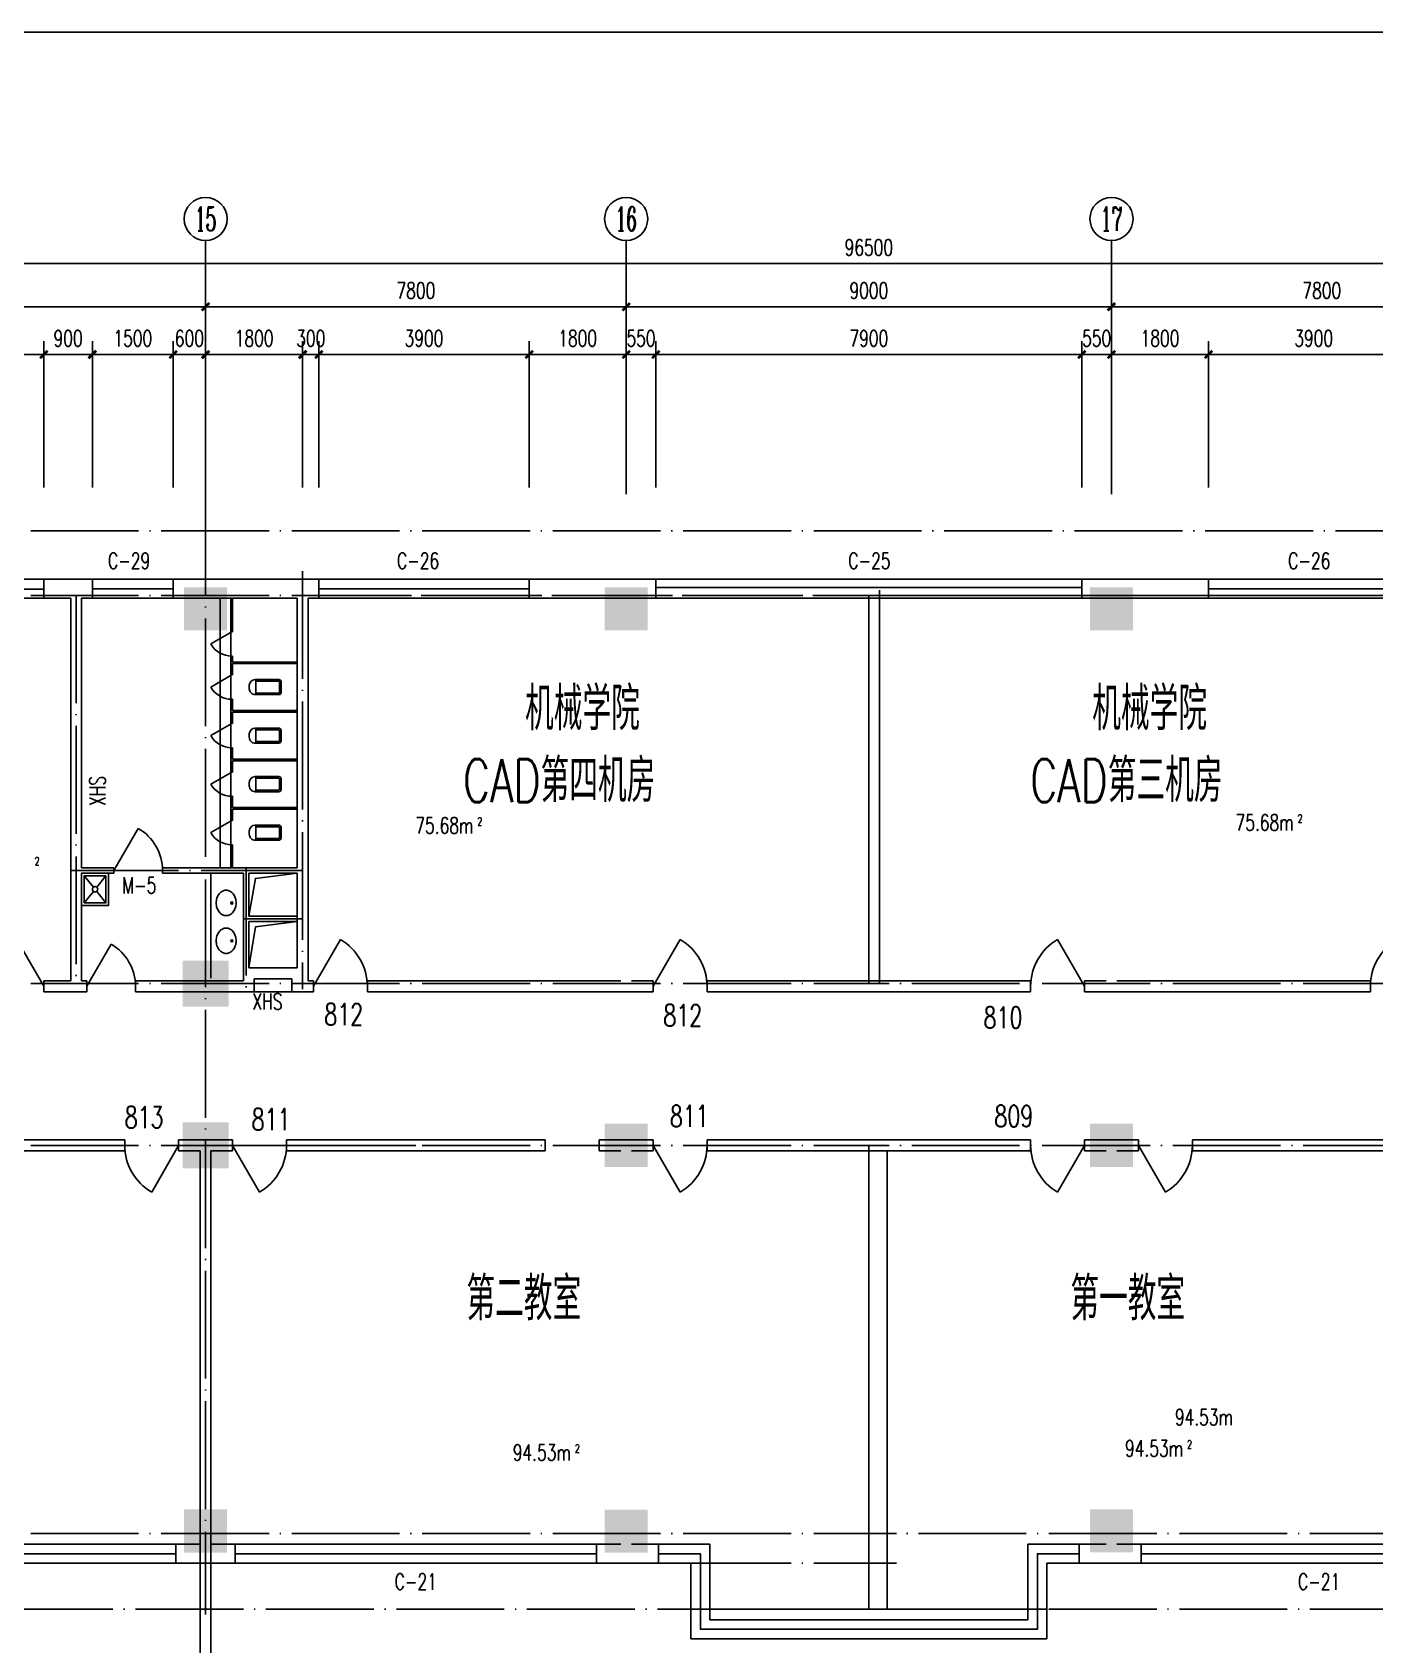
# Model space of a CAD drawing. Extents: x 816818 to 2087483, y 157525 to 390605.
# Drawn here: x 858822 to 883718, y 176117 to 206025 of the extents above; entities that cross this region are included whole.
import ezdxf
from ezdxf.enums import TextEntityAlignment as Align

# ---------------------------------------------------------------- set-up
doc = ezdxf.new("R2010")
doc.units = 0
doc.header["$LTSCALE"] = 1000
doc.header["$MEASUREMENT"] = 0
for name, pattern in [('CONTINOUS', [0]), ('DASH', [0.35, 0.25, -0.1]), ('DOTE', [2.42, 2, -0.2, 0.02, -0.2])]:
    doc.linetypes.add(name, pattern=pattern)
doc.layers.get('0').update_dxf_attribs({"linetype": 'CONTINUOUS'})
doc.layers.get('DEFPOINTS').update_dxf_attribs({"linetype": 'CONTINUOUS'})
for name, color, linetype in [('AXIS', 3, 'CONTINUOUS'), ('AXIS_TEXT', 7, 'CONTINUOUS'), ('COLUMN', 7, 'CONTINUOUS'), ('DOTE', 1, 'DOTE'), ('LVTRY', 253, 'CONTINUOUS'), ('LVTRY_WINDOW', 7, 'CONTINUOUS'), ('MCB', 30, 'CONTINUOUS'), ('PUB_TEXT', 7, 'CONTINUOUS'), ('WALL', 255, 'CONTINUOUS'), ('WINDOW', 2, 'CONTINUOUS'), ('WINDOW_TEXT', 7, 'CONTINUOUS'), ('和面积', 6, 'DASH')]:
    doc.layers.add(name, color=color, linetype=linetype)
doc.styles.add('_HZTXT', font='romans.shx', dxfattribs={"width": 0.7, "bigfont": 'z.shx'})
doc.styles.add('COMPLEX', font='COMPLEX')
doc.styles.add('DIM_FONT', font='SIMPLEX.shx', dxfattribs={"width": 0.7})
doc.styles.add('SIMPLEX', font='SIMPLEX.SHX')
doc.styles.add('Z', font='romans', dxfattribs={"width": 0.8, "bigfont": 'z'})
doc.dimstyles.new('AXIS', dxfattribs={"dimtxt": 300, "dimasz": 1, "dimexe": 250, "dimexo": 300, "dimgap": 150, "dimtad": 1, "dimdec": 0, "dimzin": 0, "dimdsep": 46, "dimtxsty": 'DIM_FONT', "dimblk": '_DIMX', "dimcen": 2.5, "dimse1": 1, "dimse2": 1, "dimclrt": 7, "dimadec": 0, "dimazin": 0, "dimtfac": 1, "dimtdec": 0, "dimtix": 1, "dimtmove": 2, "dimatfit": 3, "dimldrblk": '_DIMX', "dimfxl": 1, "dimarcsym": 0})
doc.dimstyles.new('DIMA', dxfattribs={"dimtxt": 300, "dimasz": 1, "dimexe": 250, "dimexo": 300, "dimgap": 150, "dimtad": 1, "dimdec": 0, "dimzin": 0, "dimdsep": 46, "dimtxsty": 'DIM_FONT', "dimblk": '_DIMX', "dimcen": 2.5, "dimse1": 1, "dimclrt": 7, "dimadec": 0, "dimazin": 0, "dimtfac": 1, "dimtdec": 0, "dimtix": 1, "dimtmove": 2, "dimatfit": 3, "dimldrblk": '_DIMX', "dimfxl": 1, "dimarcsym": 0})
doc.dimstyles.new('DIMB', dxfattribs={"dimtxt": 300, "dimasz": 1, "dimexe": 250, "dimexo": 300, "dimgap": 150, "dimtad": 1, "dimdec": 0, "dimzin": 0, "dimdsep": 46, "dimtxsty": 'DIM_FONT', "dimblk": '_DIMX', "dimcen": 2.5, "dimse2": 1, "dimclrt": 7, "dimadec": 0, "dimazin": 0, "dimtfac": 1, "dimtdec": 0, "dimtix": 1, "dimtmove": 2, "dimatfit": 3, "dimldrblk": '_DIMX', "dimfxl": 1, "dimarcsym": 0})
doc.dimstyles.new('DIMN', dxfattribs={"dimtxt": 300, "dimasz": 1, "dimexe": 250, "dimexo": 300, "dimgap": 150, "dimtad": 1, "dimdec": 0, "dimzin": 0, "dimdsep": 46, "dimtxsty": 'DIM_FONT', "dimblk": '_DIMX', "dimcen": 2.5, "dimclrt": 7, "dimadec": 0, "dimazin": 0, "dimtfac": 1, "dimtdec": 0, "dimtix": 1, "dimtmove": 2, "dimatfit": 3, "dimldrblk": '_DIMX', "dimfxl": 1, "dimarcsym": 0})

# ---------------------------------------------------------------- blocks, each defined once
blk = doc.blocks.new('_WBLK')
for p, q in [((-0.5, 0.5), (0.5, 0.5)), ((-0.5, 0), (0.5, 0)), ((-0.5, -0.5), (0.5, -0.5))]:
    blk.add_line(p, q)
at = {"layer": 'WINDOW_TEXT', "style": 'SIMPLEX', "flags": 9}
blk.add_attdef('A', text='', height=1, dxfattribs=at).set_placement((0, 1.5), align=Align.MIDDLE)
blk = doc.blocks.new('_DBLK')
blk.add_line((-0.5, 0), (0, -0.866))
blk.add_arc((-0.5, 0), 1, 300, 0)
at = {"layer": 'WINDOW_TEXT', "style": 'SIMPLEX', "flags": 9}
blk.add_attdef('A', text='', height=1, dxfattribs=at).set_placement((0, 1.5), align=Align.MIDDLE)
blk = doc.blocks.new('_AXISO')
blk.add_circle((0, 0), 0.5)
at = {"layer": 'AXIS_TEXT', "style": 'COMPLEX', "width": 1.041667}
blk.add_attdef('A', text='', height=0.56, dxfattribs=at).set_placement((-0.25, -0.28), (0.25, -0.28), align=Align.FIT)
blk = doc.blocks.new('_DIMX')
blk.add_line((-150, 0), (150, 0))
at = {"const_width": 50}
blk.add_lwpolyline([(-70, -70), (70, 70)], dxfattribs=at)
blk = doc.blocks.new('*D34')
at = {"layer": 'AXIS', "color": 0, "lineweight": -2}
blk.add_line((878835, 200934), (869837, 200934), dxfattribs=at)
at = {"layer": 'DEFPOINTS', "color": 0}
for p in [(869836, 200934), (869836, 197459), (878836, 197459)]:
    blk.add_point(p, dxfattribs=at)
at = {"layer": 'AXIS', "color": 0, "lineweight": -2, "rotation": 180}
blk.add_blockref('_DIMX', (869836, 200934), dxfattribs=at)
at = {"layer": 'AXIS', "color": 0, "lineweight": -2}
blk.add_blockref('_DIMX', (878836, 200934), dxfattribs=at)
at = {"layer": 'AXIS', "color": 7, "insert": (874336, 201234), "char_height": 300, "attachment_point": 5, "style": 'DIM_FONT'}
blk.add_mtext('9000', dxfattribs=at)
blk = doc.blocks.new('*D35')
at = {"layer": 'AXIS', "color": 0, "lineweight": -2}
blk.add_line((869835, 200934), (862037, 200934), dxfattribs=at)
at = {"layer": 'DEFPOINTS', "color": 0}
for p in [(862036, 200934), (862036, 197459), (869836, 197459)]:
    blk.add_point(p, dxfattribs=at)
at = {"layer": 'AXIS', "color": 0, "lineweight": -2, "rotation": 180}
blk.add_blockref('_DIMX', (862036, 200934), dxfattribs=at)
at = {"layer": 'AXIS', "color": 0, "lineweight": -2}
blk.add_blockref('_DIMX', (869836, 200934), dxfattribs=at)
at = {"layer": 'AXIS', "color": 7, "insert": (865936, 201234), "char_height": 300, "attachment_point": 5, "style": 'DIM_FONT'}
blk.add_mtext('7800', dxfattribs=at)
blk = doc.blocks.new('*D36')
at = {"layer": 'AXIS', "color": 0, "lineweight": -2}
blk.add_line((862035, 200934), (854237, 200934), dxfattribs=at)
at = {"layer": 'DEFPOINTS', "color": 0}
for p in [(854236, 200934), (854236, 197459), (862036, 197459)]:
    blk.add_point(p, dxfattribs=at)
at = {"layer": 'AXIS', "color": 0, "lineweight": -2, "rotation": 180}
blk.add_blockref('_DIMX', (854236, 200934), dxfattribs=at)
at = {"layer": 'AXIS', "color": 0, "lineweight": -2}
blk.add_blockref('_DIMX', (862036, 200934), dxfattribs=at)
at = {"layer": 'AXIS', "color": 7, "insert": (858136, 201234), "char_height": 300, "attachment_point": 5, "style": 'DIM_FONT'}
blk.add_mtext('7800', dxfattribs=at)
blk = doc.blocks.new('*D41')
at = {"layer": 'AXIS', "color": 0, "lineweight": -2}
for p, q in [((826086, 197759), (826086, 201984)), ((922586, 197759), (922586, 201984)), ((922585, 201734), (826087, 201734))]:
    blk.add_line(p, q, dxfattribs=at)
at = {"layer": 'DEFPOINTS', "color": 0}
for p in [(826086, 201734), (826086, 197459), (922586, 197459)]:
    blk.add_point(p, dxfattribs=at)
at = {"layer": 'AXIS', "color": 0, "lineweight": -2, "rotation": 180}
blk.add_blockref('_DIMX', (826086, 201734), dxfattribs=at)
at = {"layer": 'AXIS', "color": 0, "lineweight": -2}
blk.add_blockref('_DIMX', (922586, 201734), dxfattribs=at)
at = {"layer": 'AXIS', "color": 7, "insert": (874336, 202034), "char_height": 300, "attachment_point": 5, "style": 'DIM_FONT'}
blk.add_mtext('96500', dxfattribs=at)
blk = doc.blocks.new('*D42')
at = {"layer": 'AXIS', "color": 0, "lineweight": -2}
for p, q in [((863836, 197582), (863836, 200298)), ((863835, 200048), (862037, 200048))]:
    blk.add_line(p, q, dxfattribs=at)
at = {"layer": 'DEFPOINTS', "color": 0}
for p in [(862036, 200048), (862036, 197282), (863836, 197282)]:
    blk.add_point(p, dxfattribs=at)
at = {"layer": 'AXIS', "color": 0, "lineweight": -2, "rotation": 180}
blk.add_blockref('_DIMX', (862036, 200048), dxfattribs=at)
at = {"layer": 'AXIS', "color": 0, "lineweight": -2}
blk.add_blockref('_DIMX', (863836, 200048), dxfattribs=at)
at = {"layer": 'AXIS', "color": 7, "insert": (862936, 200348), "char_height": 300, "attachment_point": 5, "style": 'DIM_FONT'}
blk.add_mtext('1800', dxfattribs=at)
blk = doc.blocks.new('*D43')
at = {"layer": 'AXIS', "color": 0, "lineweight": -2}
for p, q in [((859936, 197582), (859936, 200298)), ((861436, 197582), (861436, 200298)), ((861435, 200048), (859937, 200048))]:
    blk.add_line(p, q, dxfattribs=at)
at = {"layer": 'DEFPOINTS', "color": 0}
for p in [(859936, 200048), (859936, 197282), (861436, 197282)]:
    blk.add_point(p, dxfattribs=at)
at = {"layer": 'AXIS', "color": 0, "lineweight": -2, "rotation": 180}
blk.add_blockref('_DIMX', (859936, 200048), dxfattribs=at)
at = {"layer": 'AXIS', "color": 0, "lineweight": -2}
blk.add_blockref('_DIMX', (861436, 200048), dxfattribs=at)
at = {"layer": 'AXIS', "color": 7, "insert": (860686, 200348), "char_height": 300, "attachment_point": 5, "style": 'DIM_FONT'}
blk.add_mtext('1500', dxfattribs=at)
blk = doc.blocks.new('*D44')
at = {"layer": 'AXIS', "color": 0, "lineweight": -2}
for p, q in [((859036, 197582), (859036, 200298)), ((859936, 197582), (859936, 200298)), ((859935, 200048), (859037, 200048))]:
    blk.add_line(p, q, dxfattribs=at)
at = {"layer": 'DEFPOINTS', "color": 0}
for p in [(859036, 200048), (859036, 197282), (859936, 197282)]:
    blk.add_point(p, dxfattribs=at)
at = {"layer": 'AXIS', "color": 0, "lineweight": -2, "rotation": 180}
blk.add_blockref('_DIMX', (859036, 200048), dxfattribs=at)
at = {"layer": 'AXIS', "color": 0, "lineweight": -2}
blk.add_blockref('_DIMX', (859936, 200048), dxfattribs=at)
at = {"layer": 'AXIS', "color": 7, "insert": (859486, 200348), "char_height": 300, "attachment_point": 5, "style": 'DIM_FONT'}
blk.add_mtext('900', dxfattribs=at)
blk = doc.blocks.new('*D45')
at = {"layer": 'AXIS', "color": 0, "lineweight": -2}
for p, q in [((857536, 197582), (857536, 200298)), ((859036, 197582), (859036, 200298)), ((859035, 200048), (857537, 200048))]:
    blk.add_line(p, q, dxfattribs=at)
at = {"layer": 'DEFPOINTS', "color": 0}
for p in [(857536, 200048), (857536, 197282), (859036, 197282)]:
    blk.add_point(p, dxfattribs=at)
at = {"layer": 'AXIS', "color": 0, "lineweight": -2, "rotation": 180}
blk.add_blockref('_DIMX', (857536, 200048), dxfattribs=at)
at = {"layer": 'AXIS', "color": 0, "lineweight": -2}
blk.add_blockref('_DIMX', (859036, 200048), dxfattribs=at)
at = {"layer": 'AXIS', "color": 7, "insert": (858286, 200348), "char_height": 300, "attachment_point": 5, "style": 'DIM_FONT'}
blk.add_mtext('1500', dxfattribs=at)
blk = doc.blocks.new('*D58')
at = {"layer": 'AXIS', "color": 0, "lineweight": -2}
for p, q in [((861435, 200048), (861434, 200048)), ((862036, 200048), (861436, 200048)), ((862037, 200048), (862038, 200048))]:
    blk.add_line(p, q, dxfattribs=at)
at = {"layer": 'DEFPOINTS', "color": 0}
for p in [(861436, 200048), (861436, 197282), (862036, 197282)]:
    blk.add_point(p, dxfattribs=at)
at = {"layer": 'AXIS', "color": 0, "lineweight": -2}
blk.add_blockref('_DIMX', (861436, 200048), dxfattribs=at)
at = {"layer": 'AXIS', "color": 0, "lineweight": -2, "rotation": 180}
blk.add_blockref('_DIMX', (862036, 200048), dxfattribs=at)
at = {"layer": 'AXIS', "color": 7, "insert": (861736, 200348), "char_height": 300, "attachment_point": 5, "style": 'DIM_FONT'}
blk.add_mtext('600', dxfattribs=at)
blk = doc.blocks.new('*D62')
at = {"layer": 'AXIS', "color": 0, "lineweight": -2}
for p, q in [((863836, 197582), (863836, 200298)), ((864136, 197582), (864136, 200298)), ((863835, 200048), (863834, 200048)), ((864136, 200048), (863836, 200048)), ((864137, 200048), (864138, 200048))]:
    blk.add_line(p, q, dxfattribs=at)
at = {"layer": 'DEFPOINTS', "color": 0}
for p in [(863836, 200048), (863836, 197282), (864136, 197282)]:
    blk.add_point(p, dxfattribs=at)
at = {"layer": 'AXIS', "color": 0, "lineweight": -2}
blk.add_blockref('_DIMX', (863836, 200048), dxfattribs=at)
at = {"layer": 'AXIS', "color": 0, "lineweight": -2, "rotation": 180}
blk.add_blockref('_DIMX', (864136, 200048), dxfattribs=at)
at = {"layer": 'AXIS', "color": 7, "insert": (863986, 200348), "char_height": 300, "attachment_point": 5, "style": 'DIM_FONT'}
blk.add_mtext('300', dxfattribs=at)
blk = doc.blocks.new('*D81')
at = {"layer": 'AXIS', "color": 0, "lineweight": -2}
for p, q in [((880636, 197582), (880636, 200298)), ((884536, 197582), (884536, 200298)), ((884535, 200048), (880637, 200048))]:
    blk.add_line(p, q, dxfattribs=at)
at = {"layer": 'DEFPOINTS', "color": 0}
for p in [(880636, 200048), (880636, 197282), (884536, 197282)]:
    blk.add_point(p, dxfattribs=at)
at = {"layer": 'AXIS', "color": 0, "lineweight": -2, "rotation": 180}
blk.add_blockref('_DIMX', (880636, 200048), dxfattribs=at)
at = {"layer": 'AXIS', "color": 0, "lineweight": -2}
blk.add_blockref('_DIMX', (884536, 200048), dxfattribs=at)
at = {"layer": 'AXIS', "color": 7, "insert": (882586, 200348), "char_height": 300, "attachment_point": 5, "style": 'DIM_FONT'}
blk.add_mtext('3900', dxfattribs=at)
blk = doc.blocks.new('M_B14FAZ')
for p, q in [((-0.5, 0.5), (0.5, 0.5)), ((0.5, 0.021), (-0.5, 0.021)), ((-0.5, -0.5), (0.5, -0.5))]:
    blk.add_line(p, q)
blk = doc.blocks.new('_FZH')
blk.add_solid([(-0.5, -0.5), (0.5, -0.5), (-0.5, 0.5), (0.5, 0.5)])
blk = doc.blocks.new('_DBLK1')
for p, q in [((-0.5, 0), (-0.25, -0.433)), ((0.5, 0), (0.25, -0.433))]:
    blk.add_line(p, q)
for centre, start, end in [((-0.5, 0), 300, 0), ((0.5, 0), 180, 240)]:
    blk.add_arc(centre, 0.5, start, end)
at = {"layer": 'WINDOW_TEXT', "style": 'SIMPLEX', "flags": 9}
blk.add_attdef('A', text='', height=1, dxfattribs=at).set_placement((0, 1.5), align=Align.MIDDLE)
blk = doc.blocks.new('_LV4')
blk.add_lwpolyline([(0, -520, 0.078966), (92, -505, 0.088152), (166, -466, 0.105269), (218, -403, 0.121685), (235, -335, 0.121685), (218, -267, 0.105269), (166, -204, 0.088152), (92, -165, 0.078966), (0, -150, 0.078966), (-92, -165, 0.088152), (-166, -204, 0.105269), (-218, -267, 0.121685), (-235, -335, 0.121685), (-218, -403, 0.105269), (-166, -466, 0.088152), (-92, -505, 0.078966)], format="xyb", close=True)
blk.add_circle((0, -230), 20)
blk = doc.blocks.new('_LV6')
for p, q in [((-140, -340), (-140, -780)), ((-110, -340), (-110, -770)), ((100, -300), (-100, -300)), ((100, -330), (-100, -330)), ((110, -770), (110, -340)), ((140, -780), (140, -340)), ((140, -770), (-140, -770)), ((-30, -890), (30, -890))]:
    blk.add_line(p, q)
for centre, radius, start, end in [((-100, -340), 40, 90, 180), ((-100, -340), 10, 90, 180), ((100, -340), 40, 0, 90), ((100, -340), 10, 0, 90), ((-30, -780), 110, 180, 270), ((30, -780), 110, 270, 0)]:
    blk.add_arc(centre, radius, start, end)
blk = doc.blocks.new('_LV12')
for p, q in [((-250, -50), (-39, -219)), ((-250, -450), (-39, -281)), ((39, -219), (250, -50)), ((39, -281), (250, -450))]:
    blk.add_line(p, q)
for points in [[(300, -500), (300, 0), (-300, 0), (-300, -500)], [(250, -450), (250, -50), (-250, -50), (-250, -450)]]:
    blk.add_lwpolyline(points, close=True)
blk.add_circle((0, -250), 50)
blk = doc.blocks.new('*D342')
at = {"layer": 'AXIS', "color": 0, "lineweight": -2}
for p, q in [((864136, 197582), (864136, 200298)), ((868036, 197582), (868036, 200298)), ((868035, 200048), (864137, 200048))]:
    blk.add_line(p, q, dxfattribs=at)
at = {"layer": 'DEFPOINTS', "color": 0}
for p in [(864136, 200048), (864136, 197282), (868036, 197282)]:
    blk.add_point(p, dxfattribs=at)
at = {"layer": 'AXIS', "color": 0, "lineweight": -2, "rotation": 180}
blk.add_blockref('_DIMX', (864136, 200048), dxfattribs=at)
at = {"layer": 'AXIS', "color": 0, "lineweight": -2}
blk.add_blockref('_DIMX', (868036, 200048), dxfattribs=at)
at = {"layer": 'AXIS', "color": 7, "insert": (866086, 200348), "char_height": 300, "attachment_point": 5, "style": 'DIM_FONT'}
blk.add_mtext('3900', dxfattribs=at)
blk = doc.blocks.new('*D343')
at = {"layer": 'AXIS', "color": 0, "lineweight": -2}
for p, q in [((868036, 197582), (868036, 200298)), ((869835, 200048), (868037, 200048))]:
    blk.add_line(p, q, dxfattribs=at)
at = {"layer": 'DEFPOINTS', "color": 0}
for p in [(868036, 200048), (868036, 197282), (869836, 197282)]:
    blk.add_point(p, dxfattribs=at)
at = {"layer": 'AXIS', "color": 0, "lineweight": -2, "rotation": 180}
blk.add_blockref('_DIMX', (868036, 200048), dxfattribs=at)
at = {"layer": 'AXIS', "color": 0, "lineweight": -2}
blk.add_blockref('_DIMX', (869836, 200048), dxfattribs=at)
at = {"layer": 'AXIS', "color": 7, "insert": (868936, 200348), "char_height": 300, "attachment_point": 5, "style": 'DIM_FONT'}
blk.add_mtext('1800', dxfattribs=at)
blk = doc.blocks.new('*D344')
at = {"layer": 'AXIS', "color": 0, "lineweight": -2}
for p, q in [((870386, 197582), (870386, 200298)), ((869835, 200048), (869834, 200048)), ((870386, 200048), (869836, 200048)), ((870387, 200048), (870388, 200048))]:
    blk.add_line(p, q, dxfattribs=at)
at = {"layer": 'DEFPOINTS', "color": 0}
for p in [(869836, 200048), (869836, 197282), (870386, 197282)]:
    blk.add_point(p, dxfattribs=at)
at = {"layer": 'AXIS', "color": 0, "lineweight": -2}
blk.add_blockref('_DIMX', (869836, 200048), dxfattribs=at)
at = {"layer": 'AXIS', "color": 0, "lineweight": -2, "rotation": 180}
blk.add_blockref('_DIMX', (870386, 200048), dxfattribs=at)
at = {"layer": 'AXIS', "color": 7, "insert": (870111, 200348), "char_height": 300, "attachment_point": 5, "style": 'DIM_FONT'}
blk.add_mtext('550', dxfattribs=at)
blk = doc.blocks.new('*D345')
at = {"layer": 'AXIS', "color": 0, "lineweight": -2}
for p, q in [((870386, 197582), (870386, 200298)), ((878286, 197582), (878286, 200298)), ((878285, 200048), (870387, 200048))]:
    blk.add_line(p, q, dxfattribs=at)
at = {"layer": 'DEFPOINTS', "color": 0}
for p in [(870386, 200048), (870386, 197282), (878286, 197282)]:
    blk.add_point(p, dxfattribs=at)
at = {"layer": 'AXIS', "color": 0, "lineweight": -2, "rotation": 180}
blk.add_blockref('_DIMX', (870386, 200048), dxfattribs=at)
at = {"layer": 'AXIS', "color": 0, "lineweight": -2}
blk.add_blockref('_DIMX', (878286, 200048), dxfattribs=at)
at = {"layer": 'AXIS', "color": 7, "insert": (874336, 200348), "char_height": 300, "attachment_point": 5, "style": 'DIM_FONT'}
blk.add_mtext('7900', dxfattribs=at)
blk = doc.blocks.new('*D346')
at = {"layer": 'AXIS', "color": 0, "lineweight": -2}
for p, q in [((878286, 197582), (878286, 200298)), ((878285, 200048), (878284, 200048)), ((878836, 200048), (878286, 200048)), ((878837, 200048), (878838, 200048))]:
    blk.add_line(p, q, dxfattribs=at)
at = {"layer": 'DEFPOINTS', "color": 0}
for p in [(878286, 200048), (878286, 197282), (878836, 197282)]:
    blk.add_point(p, dxfattribs=at)
at = {"layer": 'AXIS', "color": 0, "lineweight": -2}
blk.add_blockref('_DIMX', (878286, 200048), dxfattribs=at)
at = {"layer": 'AXIS', "color": 0, "lineweight": -2, "rotation": 180}
blk.add_blockref('_DIMX', (878836, 200048), dxfattribs=at)
at = {"layer": 'AXIS', "color": 7, "insert": (878561, 200348), "char_height": 300, "attachment_point": 5, "style": 'DIM_FONT'}
blk.add_mtext('550', dxfattribs=at)
blk = doc.blocks.new('*D347')
at = {"layer": 'AXIS', "color": 0, "lineweight": -2}
for p, q in [((880636, 197582), (880636, 200298)), ((880635, 200048), (878837, 200048))]:
    blk.add_line(p, q, dxfattribs=at)
at = {"layer": 'DEFPOINTS', "color": 0}
for p in [(878836, 200048), (878836, 197282), (880636, 197282)]:
    blk.add_point(p, dxfattribs=at)
at = {"layer": 'AXIS', "color": 0, "lineweight": -2, "rotation": 180}
blk.add_blockref('_DIMX', (878836, 200048), dxfattribs=at)
at = {"layer": 'AXIS', "color": 0, "lineweight": -2}
blk.add_blockref('_DIMX', (880636, 200048), dxfattribs=at)
at = {"layer": 'AXIS', "color": 7, "insert": (879736, 200348), "char_height": 300, "attachment_point": 5, "style": 'DIM_FONT'}
blk.add_mtext('1800', dxfattribs=at)

msp = doc.modelspace()

# ---------------------------------------------------------------- linework, layer by layer
at = {"layer": 'AXIS'}
for p, q in [((862036.2, 202162.9), (862036.2, 197459.4)), ((869836.2, 202162.9), (869836.2, 197459.4)), ((878836.2, 202162.9), (878836.2, 197459.4))]:
    msp.add_line(p, q, dxfattribs=at)
at = {"layer": 'DOTE'}
for p, q in [((862036.1, 199992.5), (862036.1, 176674.9)), ((824912.9, 196779.4), (925532.9, 196779.4)), ((863836.1, 196029.4), (863836.1, 188279.4)), ((824912.9, 195579.4), (874336.1, 195579.4)), ((859636.1, 195579.4), (859636.1, 188379.4)), ((863836.1, 195579.4), (884836.1, 195579.4)), ((925532.9, 195579.4), (874336.1, 195579.4)), ((862786.1, 190529.4), (862786.1, 188279.4)), ((859536.1, 190479.4), (863836.1, 190479.4)), ((862736.1, 189579.4), (863836.1, 189579.4)), ((824912.9, 188379.4), (874336.1, 188379.4)), ((925532.9, 188379.4), (874336.1, 188379.4)), ((824912.9, 185379.4), (874336.1, 185379.4)), ((925532.9, 185379.4), (874336.1, 185379.4)), ((824912.9, 178179.4), (874849.3, 178179.4)), ((923236.1, 178179.4), (874849.3, 178179.4)), ((824912.9, 177629.4), (874849.3, 177629.4)), ((923236.1, 176779.4), (841936.1, 176779.4)), ((871036.1, 176779.4), (877636.1, 176779.4))]:
    msp.add_line(p, q, dxfattribs=at)
at = {"layer": 'LVTRY'}
for p, q in [((862306.1, 195529.4), (862306.1, 190529.4)), ((862506.1, 194904.4), (862506.1, 195529.4)), ((862506.1, 195529.4), (862506.1, 190529.4)), ((862536.1, 194904.4), (862536.1, 195529.4)), ((862536.1, 194904.4), (862506.1, 194904.4)), ((862536.1, 194454.4), (862506.1, 194454.4)), ((862506.1, 194104.4), (862506.1, 194454.4)), ((862536.1, 194344.4), (862536.1, 194454.4)), ((863736.1, 194344.4), (862536.1, 194344.4)), ((863736.1, 194314.4), (862536.1, 194314.4)), ((862536.1, 194104.4), (862536.1, 194314.4)), ((862536.1, 194104.4), (862506.1, 194104.4)), ((862536.1, 193654.4), (862506.1, 193654.4)), ((862506.1, 193204.4), (862506.1, 193654.4)), ((862536.1, 193444.4), (862536.1, 193654.4)), ((863736.1, 193444.4), (862536.1, 193444.4)), ((863736.1, 193414.4), (862536.1, 193414.4)), ((862536.1, 193204.4), (862536.1, 193414.4)), ((862536.1, 193204.4), (862506.1, 193204.4)), ((862536.1, 192754.4), (862506.1, 192754.4)), ((862506.1, 192544.4), (862506.1, 192754.4)), ((862506.1, 192304.4), (862506.1, 192754.4)), ((862536.1, 192544.4), (862536.1, 192754.4)), ((863736.1, 192544.4), (862536.1, 192544.4)), ((863736.1, 192514.4), (862536.1, 192514.4)), ((862536.1, 192304.4), (862536.1, 192514.4)), ((862536.1, 192304.4), (862506.1, 192304.4)), ((862536.1, 191854.4), (862506.1, 191854.4)), ((862506.1, 191644.4), (862506.1, 191854.4)), ((862506.1, 191404.4), (862506.1, 191854.4)), ((862536.1, 191644.4), (862536.1, 191854.4)), ((863736.1, 191644.4), (862536.1, 191644.4)), ((863736.1, 191614.4), (862536.1, 191614.4)), ((862536.1, 191404.4), (862536.1, 191614.4)), ((862536.1, 191404.4), (862506.1, 191404.4)), ((862536.1, 190954.4), (862506.1, 190954.4)), ((862506.1, 190529.4), (862506.1, 190954.4)), ((862536.1, 190529.4), (862536.1, 190954.4)), ((862136.1, 188479.4), (862136.1, 190429.4))]:
    msp.add_line(p, q, dxfattribs=at)
for points in [[(862836.1, 189629.4), (862960.9, 190331.7), (863736.1, 190429.4)], [(862836.1, 188677.8), (862960.9, 189431.7), (863736.1, 189529.4)]]:
    msp.add_lwpolyline(points, dxfattribs=at)
at = {"layer": 'MCB'}
for p, q in [((862036.1, 185379.4), (865936.1, 185379.4)), ((874336.1, 185379.4), (874336.1, 176779.4)), ((874675.4, 185279.4), (874675.4, 176779.4))]:
    msp.add_line(p, q, dxfattribs=at)
msp.add_lwpolyline([(816818, 206025.2), (933587.8, 206025.2), (933587.8, 160847.2), (816818, 160847.2)], close=True, dxfattribs=at)
at = {"layer": 'WALL'}
for p, q in [((859936.1, 195879.4), (859036.1, 195879.4)), ((859036.1, 195529.4), (859036.1, 195879.4)), ((859036.1, 195879.4), (859936.1, 195879.4)), ((859936.1, 195529.4), (859936.1, 195879.4)), ((859936.1, 195529.4), (859936.1, 195879.4)), ((864286.1, 195879.4), (861436.1, 195879.4)), ((861436.1, 195529.4), (861436.1, 195879.4)), ((870386, 195879.4), (868036.1, 195879.4)), ((874536.1, 188379.4), (874536.1, 195679.4)), ((878286.1, 195879.4), (880636.1, 195879.4)), ((859536.1, 195529.4), (859036.1, 195529.4)), ((859536.1, 195529.4), (859536.1, 188429.4)), ((859736.1, 195529.4), (859736.1, 190529.4)), ((859936.1, 195529.4), (859736.1, 195529.4)), ((863736.1, 195529.4), (861436.1, 195529.4)), ((863736.1, 195529.4), (863736.1, 190529.4)), ((864286.1, 195529.4), (863936.1, 195529.4)), ((863936.1, 195529.4), (863936.1, 188429.4)), ((870386, 195529.4), (868036.1, 195529.4)), ((874336.1, 188379.4), (874336.1, 195579.4)), ((860336.1, 190529.4), (859736.1, 190529.4)), ((860336.1, 190529.4), (860336.1, 190429.4)), ((863736.1, 190529.4), (861236.1, 190529.4)), ((861236.1, 190529.4), (861236.1, 190429.4)), ((859736.1, 188429.4), (859736.1, 190429.4)), ((860336.1, 190429.4), (859736.1, 190429.4)), ((862736.1, 190429.4), (861236.1, 190429.4)), ((862736.1, 188429.4), (862736.1, 190429.4)), ((863736.1, 190429.4), (862836.1, 190429.4)), ((862836.1, 189629.4), (862836.1, 190429.4)), ((863736.1, 188669.4), (863736.1, 190429.4)), ((863736.1, 189629.4), (862836.1, 189629.4)), ((862836.1, 189529.4), (863736.1, 189529.4)), ((862836.1, 188669.4), (862836.1, 189529.4)), ((859036.1, 188429.4), (859536.1, 188429.4)), ((859036.1, 188429.4), (859036.1, 188229.4)), ((859736.1, 188429.4), (859836.1, 188429.4)), ((859836.1, 188429.4), (859836.1, 188229.4)), ((860736.1, 188429.4), (862736.1, 188429.4)), ((860736.1, 188429.4), (860736.1, 188229.4)), ((862836.1, 188669.4), (863736.1, 188669.4)), ((862936.1, 188469.4), (863636.1, 188469.4)), ((862936.1, 188229.4), (862936.1, 188469.4)), ((863636.1, 188229.4), (863636.1, 188469.4)), ((863936.1, 188429.4), (864036.1, 188429.4)), ((864036.1, 188429.4), (864036.1, 188229.4)), ((865036.1, 188429.4), (869736.1, 188429.4)), ((865036.1, 188429.4), (865036.1, 188229.4)), ((869936.1, 188429.4), (870336.1, 188429.4)), ((870336.1, 188429.4), (870336.1, 188229.4)), ((871336.1, 188429.4), (877336.1, 188429.4)), ((871336.1, 188429.4), (871336.1, 188229.4)), ((877336.1, 188429.4), (877336.1, 188229.4)), ((878336.1, 188429.4), (878736.1, 188429.4)), ((878336.1, 188429.4), (878336.1, 188229.4)), ((878936.1, 188429.4), (883636.1, 188429.4)), ((883636.1, 188429.4), (883636.1, 188229.4)), ((859036.1, 188229.4), (859836.1, 188229.4)), ((860736.1, 188229.4), (864036.1, 188229.4)), ((865036.1, 188229.4), (870336.1, 188229.4)), ((871336.1, 188229.4), (877336.1, 188229.4)), ((878336.1, 188229.4), (878836.1, 188229.4)), ((878836.1, 188229.4), (883636.1, 188229.4)), ((860536.1, 185479.4), (851836.1, 185479.4)), ((860536.1, 185279.4), (860536.1, 185479.4)), ((862536.1, 185479.4), (861536.1, 185479.4)), ((861536.1, 185279.4), (861536.1, 185479.4)), ((862536.1, 185479.4), (862536.1, 185279.4)), ((868336.1, 185479.4), (863536.1, 185479.4)), ((863536.1, 185479.4), (863536.1, 185279.4)), ((868336.1, 185279.4), (868336.1, 185479.4)), ((870336.1, 185479.4), (869336.1, 185479.4)), ((869336.1, 185279.4), (869336.1, 185479.4)), ((870336.1, 185479.4), (870336.1, 185279.4)), ((877336.1, 185479.4), (871336.1, 185479.4)), ((871336.1, 185479.4), (871336.1, 185279.4)), ((877336.1, 185479.4), (877336.1, 185279.4)), ((878336.1, 185479.4), (878336.1, 185279.4)), ((879336.1, 185479.4), (878336.1, 185479.4)), ((879336.1, 185479.4), (879336.1, 185279.4)), ((880336.1, 185479.4), (880336.1, 185279.4)), ((885136.1, 185479.4), (880336.1, 185479.4)), ((851836.1, 185279.4), (860536.1, 185279.4)), ((861536.1, 185279.4), (861936.1, 185279.4)), ((861936.1, 177979.4), (861936.1, 185279.4)), ((862136.1, 177979.4), (862136.1, 185279.4)), ((862136.1, 185279.4), (862536.1, 185279.4)), ((863536.1, 185279.4), (868336.1, 185279.4)), ((869336.1, 185279.4), (869736.1, 185279.4)), ((869936.1, 185279.4), (870336.1, 185279.4)), ((871336.1, 185279.4), (877336.1, 185279.4)), ((878336.1, 185279.4), (878736.1, 185279.4)), ((878936.1, 185279.4), (879336.1, 185279.4)), ((880336.1, 185279.4), (885136.1, 185279.4)), ((861936.1, 174861.1), (861936.1, 182161.1)), ((862136.1, 174861.1), (862136.1, 182161.1)), ((861486.1, 177979.4), (861486.1, 177629.4)), ((861936.1, 177979.4), (861486.1, 177979.4)), ((862586.1, 177979.4), (862136.1, 177979.4)), ((862586.1, 177979.4), (862586.1, 177629.4)), ((869286.1, 177979.4), (869286.1, 177629.4)), ((869736.1, 177979.4), (869286.1, 177979.4)), ((870436.1, 177979.4), (869936.1, 177979.4)), ((870436.1, 177979.4), (870436.1, 177629.4)), ((878736.1, 177979.4), (878236.1, 177979.4)), ((878236.1, 177979.4), (878236.1, 177629.4)), ((879386.1, 177979.4), (878936.1, 177979.4)), ((879386.1, 177979.4), (879386.1, 177629.4)), ((862586.1, 177629.4), (861486.1, 177629.4)), ((870436.1, 177629.4), (869286.1, 177629.4)), ((878236.1, 177629.4), (879386.1, 177629.4))]:
    msp.add_line(p, q, dxfattribs=at)
at = {"layer": 'WALL', "linetype": 'CONTINOUS'}
for p, q in [((864136.1, 195879.4), (864136.1, 195529.4)), ((868036.1, 195879.4), (868036.1, 195529.4)), ((870386, 195879.4), (870386, 195529.4)), ((878286.1, 195879.4), (878286.1, 195529.4)), ((880636.1, 195879.4), (880636.1, 195529.4)), ((864136.1, 195529.4), (863936.1, 195529.4)), ((880636.1, 195529.4), (878286.1, 195529.4))]:
    msp.add_line(p, q, dxfattribs=at)
at = {"layer": 'WINDOW'}
for p, q in [((878286.1, 195879.4), (870386, 195879.4)), ((878286.1, 195729.4), (870386, 195729.4)), ((878286.1, 195529.4), (870386, 195529.4)), ((871386.1, 177979.4), (870436.1, 177979.4)), ((871386.1, 177979.4), (871386.1, 176579.4)), ((877286.1, 177979.4), (877286.1, 176579.4)), ((878236.1, 177979.4), (877286.1, 177979.4)), ((870436.1, 177804.4), (871211.1, 177804.4)), ((871211.1, 177804.4), (871211.1, 176404.4)), ((877461.1, 177804.4), (878236.1, 177804.4)), ((877461.1, 177804.4), (877461.1, 176404.4)), ((871036.1, 177629.4), (870436.1, 177629.4)), ((871036.1, 177629.4), (871036.1, 176229.4)), ((877636.1, 177629.4), (877636.1, 176229.4)), ((878236.1, 177629.4), (877636.1, 177629.4)), ((871386.1, 176579.4), (877286.1, 176579.4)), ((871036.1, 176229.4), (877636.1, 176229.4)), ((871211.1, 176404.4), (877461.1, 176404.4))]:
    msp.add_line(p, q, dxfattribs=at)
for points in [[(870436.1, 177804.4), (871211.1, 177804.4), (871211.1, 176404.4), (877461.1, 176404.4), (877461.1, 177804.4), (878236.1, 177804.4)], [(877636.1, 177629.4), (877636.1, 176229.4)]]:
    msp.add_lwpolyline(points, dxfattribs=at)
at = {"layer": '和面积'}
msp.add_lwpolyline([(894036.1, 195879.4), (854636.1, 195879.4), (854636.1, 197079.4), (849785.9, 197079.4), (849785.9, 188929.4), (835286.1, 188929.4), (835286.1, 193479.4), (825836.1, 193479.4), (825836.1, 178829.4), (834186.1, 178829.4), (834186.1, 177629.4), (841936.1, 177629.4), (841935.9, 176379.4), (845536.1, 176379.4), (845536.1, 176129.4), (847336.1, 176129.4), (847336.1, 176379.4), (850936.2, 176379.4), (850936.1, 177629.4), (871036.1, 177629.4), (871036.1, 176229.4), (877636.1, 176229.4), (877636.1, 177629.4), (897736.1, 177629.4)], dxfattribs=at)

# ---------------------------------------------------------------- block references
at = {"layer": 'AXIS'}
ref = msp.add_blockref('_AXISO', (862036.2, 202562.9), dxfattribs=dict(at, xscale=800, yscale=800, zscale=800))
ref.add_attrib('A', '15', dxfattribs={"layer": 'AXIS_TEXT', "height": 448, "style": 'COMPLEX', "width": 0.646552}).set_placement((861836.2, 202338.9), (862236.2, 202338.9), align=Align.FIT)
ref = msp.add_blockref('_AXISO', (869836.2, 202562.9), dxfattribs=dict(at, xscale=800, yscale=800, zscale=800))
ref.add_attrib('A', '16', dxfattribs={"layer": 'AXIS_TEXT', "height": 448, "style": 'COMPLEX', "width": 0.646552}).set_placement((869636.2, 202338.9), (870036.2, 202338.9), align=Align.FIT)
ref = msp.add_blockref('_AXISO', (878836.2, 202562.9), dxfattribs=dict(at, xscale=800, yscale=800, zscale=800))
ref.add_attrib('A', '17', dxfattribs={"layer": 'AXIS_TEXT', "height": 448, "style": 'COMPLEX', "width": 0.646552}).set_placement((878636.2, 202338.9), (879036.2, 202338.9), align=Align.FIT)
at = {"layer": 'COLUMN', "zscale": 600}
for p, xscale, yscale in [((862036.1, 195329.4), 800, 800), ((869836.1, 195329.4), 800, 800), ((878836.1, 195329.4), 800, 800), ((862036.1, 188379.4), 850, 850), ((862036.1, 185379.4), 850, 850), ((869836.1, 185379.4), 800, 800), ((878836.1, 185379.4), 800, 800), ((862036.1, 178227.3), 800, 800), ((869836.1, 178225.2), 800, 800), ((878836.1, 178228.4), 800, 800)]:
    msp.add_blockref('_FZH', p, dxfattribs=dict(at, xscale=xscale, yscale=yscale))
at = {"layer": 'LVTRY'}
for name, p, rotation in [('_LV6', (863736.1, 193879.4), 270), ('_LV6', (863736.1, 192979.4), 270), ('_LV6', (863736.1, 192079.4), 270), ('_LV6', (863736.1, 191179.4), 270), ('_LV12', (859736.1, 190129.4), 90), ('_LV4', (862752.6, 189876), 270), ('_LV4', (862752.6, 189174.2), 270)]:
    msp.add_blockref(name, p, dxfattribs=dict(at, rotation=rotation))
at = {"layer": 'LVTRY_WINDOW', "xscale": 450, "yscale": 450, "zscale": 450, "rotation": 270}
for p in [(862521.1, 194679.4), (862521.1, 193879.4), (862521.1, 192979.4), (862521.1, 192079.4), (862521.1, 191179.4)]:
    msp.add_blockref('_DBLK', p, dxfattribs=at)
at = {"layer": 'WINDOW', "rotation": 180}
for name, p, xscale, yscale, zscale in [('M_B14FAZ', (858286.1, 195704.4), 1500, 349.999999999709, 1500), ('_DBLK', (860786.1, 190479.4), -900, 900, 900), ('_DBLK', (860286.1, 188329.4), -900, 900, 900), ('_DBLK', (864536.1, 188329.4), -1000, 1000, 1000), ('_DBLK', (870836.1, 188329.4), -1000, 1000, 1000), ('_DBLK', (877836.1, 188329.4), 1000, 1000, 1000), ('_DBLK', (884136.1, 188329.4), 1000, 1000, 1000), ('_WBLK', (856386.1, 177804.4), 10200, 350, 10200), ('_WBLK', (865936.1, 177804.4), 6700, 350, 6700), ('_WBLK', (882736.1, 177804.4), -6700, 350, 6700)]:
    msp.add_blockref(name, p, dxfattribs=dict(at, xscale=xscale, yscale=yscale, zscale=zscale))
at = {"layer": 'WINDOW'}
for name, p, xscale, yscale, zscale in [('_WBLK', (860686.1, 195704.4), 1500, 349.9999999996799, 1500), ('_DBLK1', (858136.1, 188329.4), 1800, -1800, 1800), ('_DBLK', (861036.1, 185379.4), -1000, 1000, 1000), ('_DBLK', (863036.1, 185379.4), 1000, 1000, 1000), ('_DBLK', (870836.1, 185379.4), 1000, 1000, 1000), ('_DBLK', (877836.1, 185379.4), -1000, 1000, 1000), ('_DBLK', (879836.1, 185379.4), 1000, 1000, 1000)]:
    msp.add_blockref(name, p, dxfattribs=dict(at, xscale=xscale, yscale=yscale, zscale=zscale))
at = {"layer": 'WINDOW', "linetype": 'CONTINOUS', "xscale": 3900, "zscale": 3900}
for p, yscale in [((866086.1, 195704.4), 350.0000000000873), ((882586.1, 195704.4), 350.0000000000727)]:
    msp.add_blockref('_WBLK', p, dxfattribs=dict(at, yscale=yscale))

# ---------------------------------------------------------------- texts
at = {"layer": 'MCB', "style": 'Z', "width": 0.7}
for s, p in [('C-29', (860225.8, 196072.5)), ('C-26', (865586, 196072.5)), ('C-25', (873955.4, 196072.5)), ('C-26', (882112.3, 196072.5)), ('M-5', (860493.1, 190053.5)), ('C-21', (865542.8, 177137.7)), ('C-21', (882293.6, 177137.7))]:
    msp.add_text(s, height=300, dxfattribs=at).set_placement(p)
at = {"layer": 'MCB', "style": 'DIM_FONT'}
for s, insert, char_height, width, attachment_point in [('{\\Fromans,z|c134;   机械学院   }CAD{\\Fromans,z|c134;第四机房}', (866809.1, 192811.4), 800, 4147.186, 4), ('{\\Fromans,z|c134;   机械学院   }CAD{\\Fromans,z|c134;第三机房}', (877327, 192811.4), 800, 4147.186, 4), ('{\\C0;812}', (864237.8, 188010.5), 400, 8164.008, 1), ('{\\C0;812}', (870525.7, 187991.1), 400, 8164.008, 1), ('{\\C0;810}', (876463.2, 187950.7), 400, 8164.008, 1), ('{\\C0;813}', (860536.1, 186101.1), 400, 8164.008, 1), ('{\\C0;811}', (862890.3, 186061.2), 400, 8164.008, 1), ('{\\C0;811}', (870646.4, 186122.2), 400, 8164.008, 1), ('{\\C0;809}', (876664.3, 186122), 400, 8164.008, 1), ('{\\Fromans,z|c134;第二教室}', (866873.4, 182935.4), 800, 4553.548, 1), ('{\\Fromans,z|c134;第一教室}', (878073.4, 182935.4), 800, 4553.548, 1), ('94.53m', (880012.2, 180487.8), 300, 1424.292, 1)]:
    msp.add_mtext(s, dxfattribs=dict(at, insert=insert, char_height=char_height, width=width, attachment_point=attachment_point))
at = {"layer": 'PUB_TEXT', "style": '_HZTXT', "width": 0.7}
msp.add_text('XHS', height=300, rotation=90, dxfattribs=at).set_placement((860182.4, 191672))
at = {"layer": 'PUB_TEXT', "style": 'DIM_FONT', "width": 0.7}
for s, p in [('75.68m', (867005.5, 191312.6)), ('75.68m', (882216.4, 191366.4)), ('94.53m', (868813.4, 179682.7)), ('94.53m', (880167.2, 179759.2))]:
    msp.add_text(s, height=300, dxfattribs=at).set_placement(p, align=Align.MIDDLE_RIGHT)
at = {"layer": 'PUB_TEXT', "width": 0.7}
for s, height, style, p in [(' 2', 150, 'DIM_FONT', (867005.5, 191312.6)), (' 2', 150, 'DIM_FONT', (882216.4, 191366.4)), (' 2', 150, 'DIM_FONT', (858794.5, 190574.7)), ('XHS', 300, '_HZTXT', (862905, 187898.5)), (' 2', 150, 'DIM_FONT', (868813.4, 179682.7)), (' 2', 150, 'DIM_FONT', (880167.2, 179759.2))]:
    msp.add_text(s, height=height, dxfattribs=dict(at, style=style)).set_placement(p)

# ---------------------------------------------------------------- dimensions: what is measured, and where the dimension line sits
at = {"layer": 'AXIS'}
for p1, p2, distance, dimstyle, picture, middle in [((922586.1, 197459.4), (826086.1, 197459.4), -4274.4, 'DIMN', '*D41', (874336.1, 202033.8)), ((859036.2, 197282.2), (857536.2, 197282.2), -2765.6, 'DIMN', '*D45', (858286.2, 200347.7)), ((859936.2, 197282.2), (859036.2, 197282.2), -2765.6, 'DIMN', '*D44', (859486.2, 200347.7)), ((861436.2, 197282.2), (859936.2, 197282.2), -2765.6, 'DIMN', '*D43', (860686.2, 200347.7)), ((862036.2, 197282.2), (861436.2, 197282.2), -2765.6, 'AXIS', '*D58', (861736.2, 200347.7)), ((863836.2, 197282.2), (862036.2, 197282.2), -2765.6, 'DIMB', '*D42', (862936.2, 200347.7)), ((864136.1, 197282.2), (863836.2, 197282.2), -2765.6, 'DIMN', '*D62', (863986.1, 200347.7)), ((868036.1, 197282.2), (864136.1, 197282.2), -2765.6, 'DIMN', '*D342', (866086.1, 200347.7)), ((869836.2, 197282.2), (868036.1, 197282.2), -2765.6, 'DIMA', '*D343', (868936.1, 200347.7)), ((870386, 197282.2), (869836.2, 197282.2), -2765.6, 'DIMB', '*D344', (870111.1, 200347.7)), ((878286.1, 197282.2), (870386, 197282.2), -2765.6, 'DIMN', '*D345', (874336.1, 200347.7)), ((878836.1, 197282.2), (878286.1, 197282.2), -2765.6, 'DIMA', '*D346', (878561.1, 200347.7)), ((880636.1, 197282.2), (878836.1, 197282.2), -2765.6, 'DIMB', '*D347', (879736.1, 200347.7)), ((884536.1, 197282.2), (880636.1, 197282.2), -2765.6, 'DIMN', '*D81', (882586.1, 200347.7))]:
    dim = msp.add_aligned_dim(p1=p1, p2=p2, distance=distance, dimstyle=dimstyle, dxfattribs=at)
    dim.commit()
    dim.dimension.update_dxf_attribs({"geometry": picture, "text_midpoint": middle})
for base, p1, p2, picture, middle in [((854236.2, 200933.8), (862036.2, 197459.4), (854236.2, 197459.4), '*D36', (858136.2, 201233.8)), ((862036.2, 200933.8), (869836.2, 197459.4), (862036.2, 197459.4), '*D35', (865936.2, 201233.8)), ((869836.2, 200933.8), (878836.2, 197459.4), (869836.2, 197459.4), '*D34', (874336.2, 201233.8))]:
    dim = msp.add_linear_dim(base=base, p1=p1, p2=p2, dimstyle='AXIS', dxfattribs=at)
    dim.commit()
    dim.dimension.update_dxf_attribs({"geometry": picture, "text_midpoint": middle})
msp.add_linear_dim(base=(886635.9, 200933.8), p1=(878835.9, 197459.4), p2=(886635.9, 197459.4), dimstyle='DIMN', dxfattribs=at).render()

doc.saveas('drawing.dxf')
